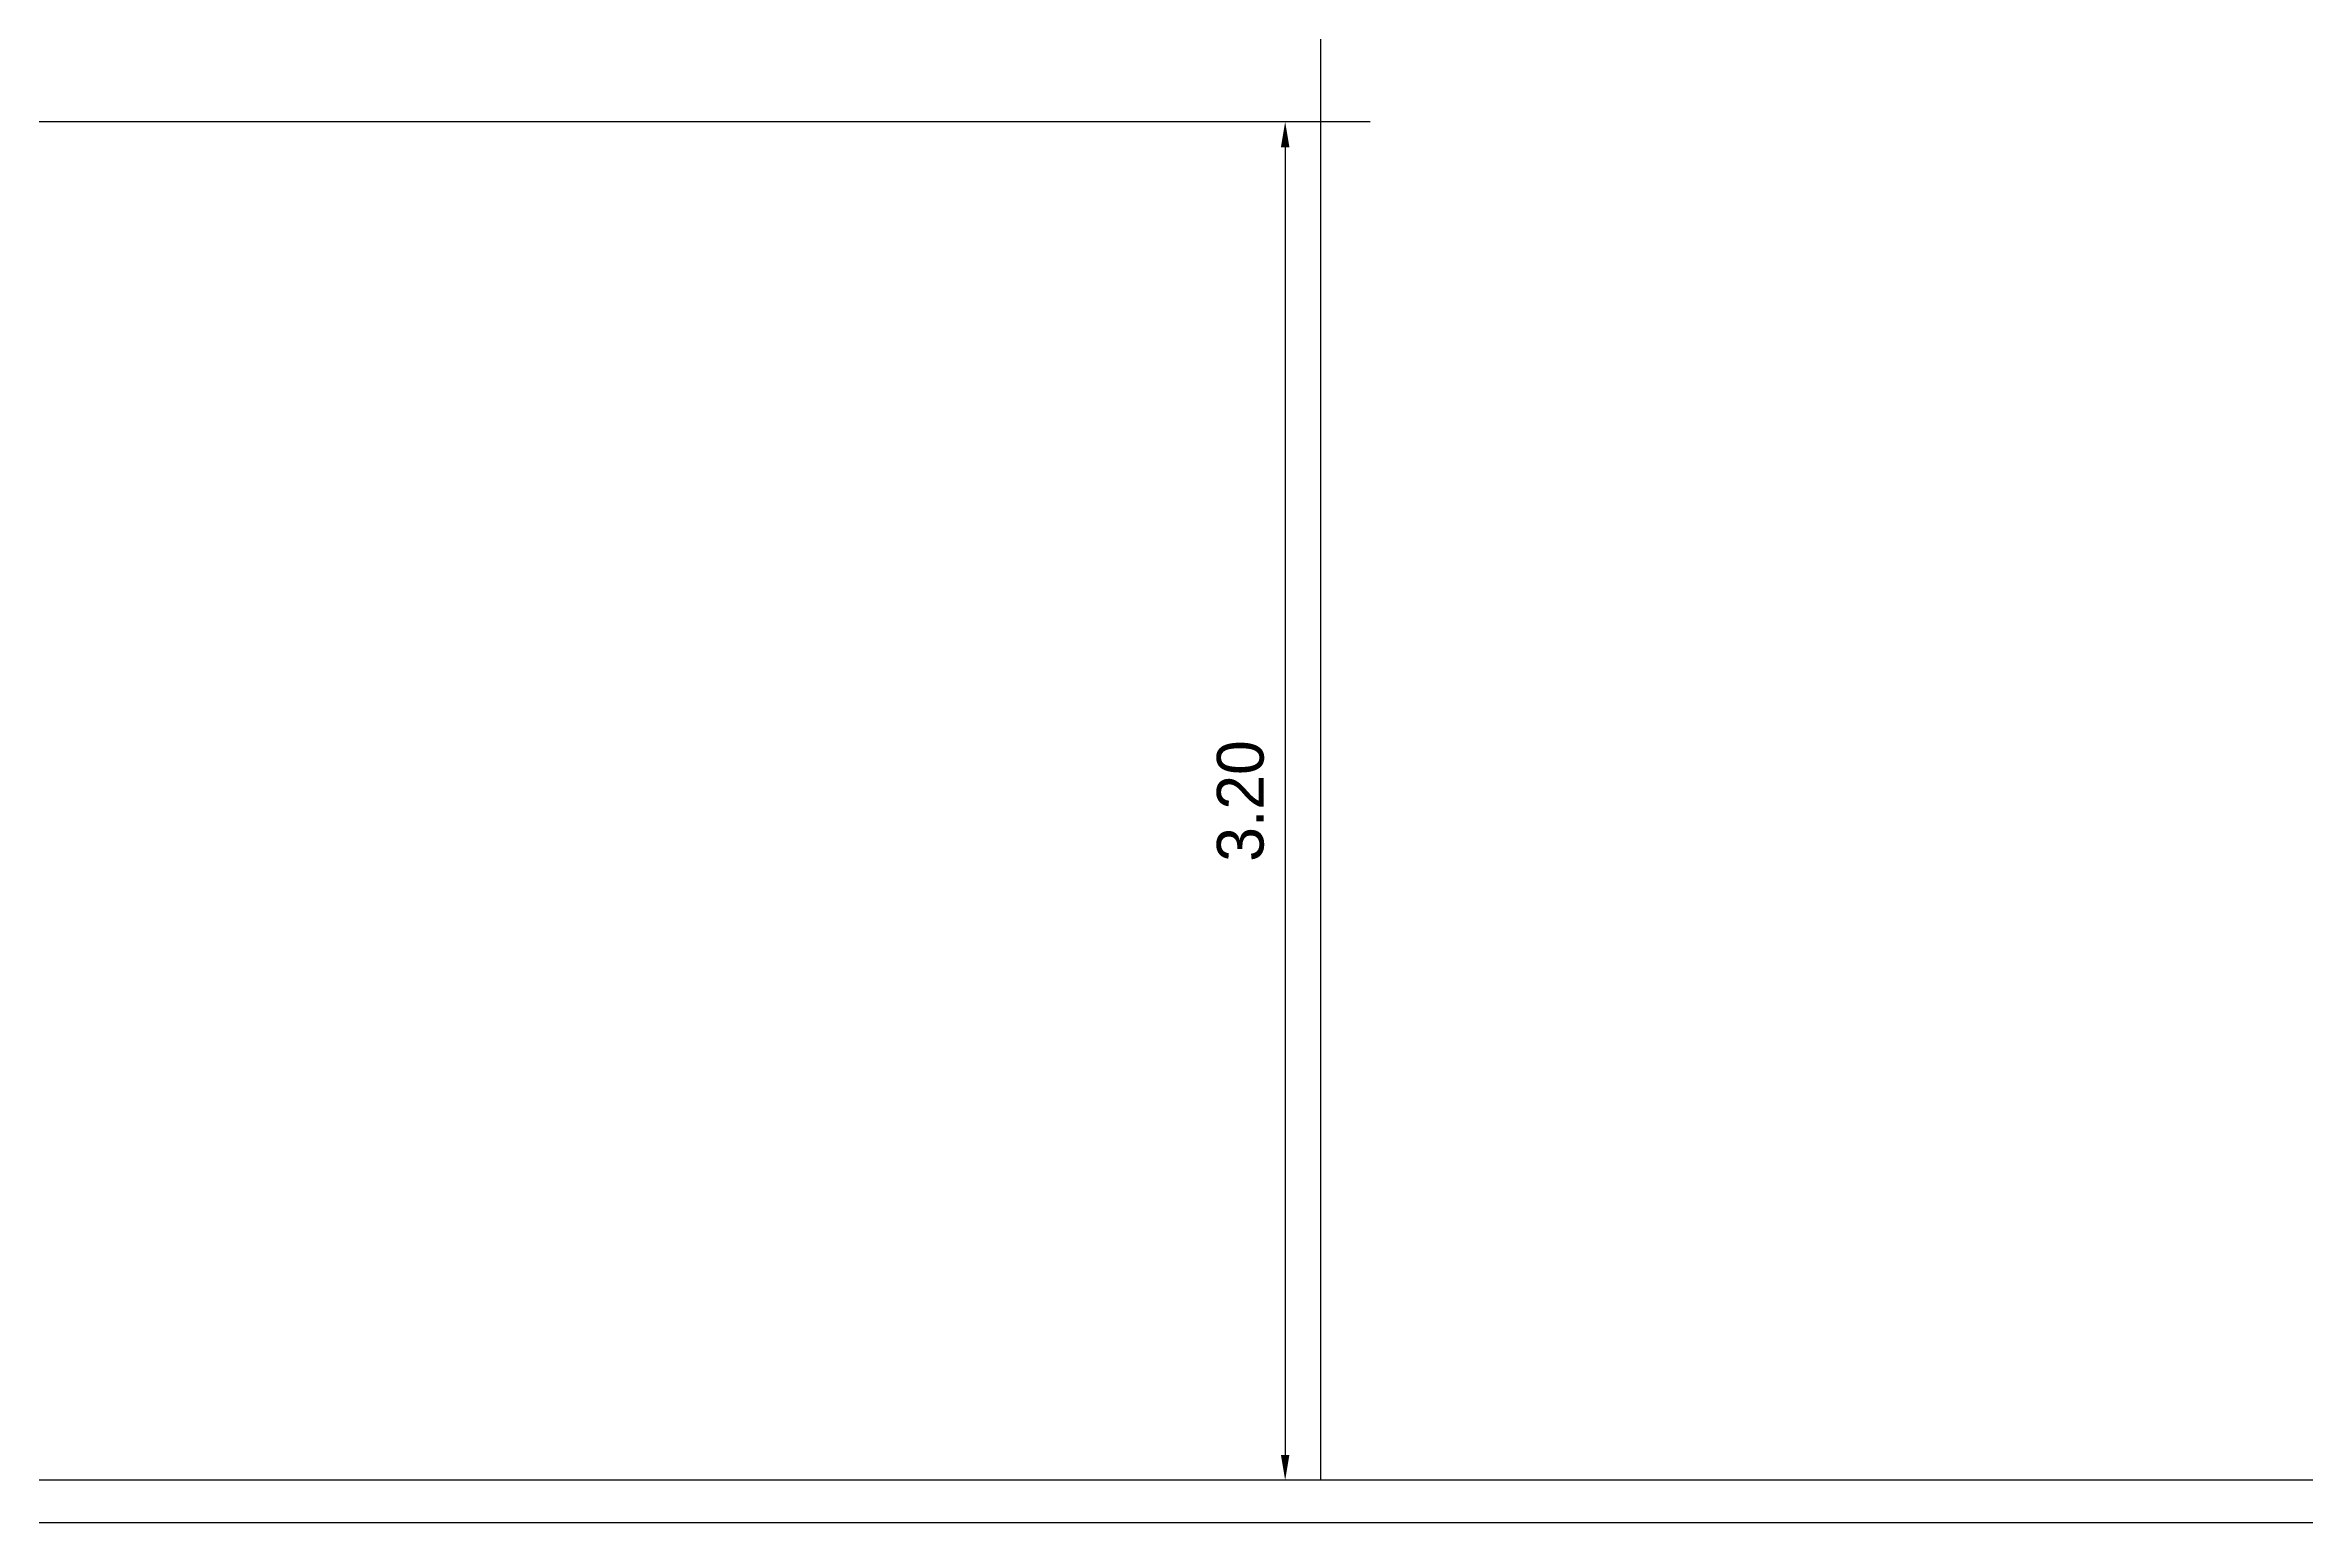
# Model space of a CAD drawing. Header units: millimetres. Extents: x 128 to 761, y 122 to 191.
# Drawn here: x 192.71 to 198.03, y 179.12 to 182.6 of the extents above; entities that cross this region are included whole.
import ezdxf

# ---------------------------------------------------------------- set-up
doc = ezdxf.new("R2010")
doc.units = ezdxf.units.MM
doc.layers.add('COTA', color=5, linetype='Continuous')
doc.styles.add('EXECUÇÃO', font='', dxfattribs={"height": 0.11})
doc.styles.get('EXECUÇÃO').set_extended_font_data('AvantGarde Md BT')
doc.dimstyles.new('COTAEXEC', dxfattribs={"dimscale": 0.05, "dimtxt": 0.11, "dimasz": 1.2, "dimexe": 1.25, "dimexo": 4, "dimgap": 1, "dimtad": 1, "dimrnd": 0.005, "dimzin": 4, "dimdsep": 46, "dimtxsty": 'EXECUÇÃO', "dimcen": 2.5, "dimdle": 0.15, "dimclrd": 2, "dimclre": 2, "dimclrt": 220, "dimadec": 0, "dimazin": 0, "dimtfac": 0.075, "dimtmove": 2, "dimatfit": 3, "dimfxl": 1, "dimtolj": 1, "dimtzin": 0, "dimarcsym": 0})

# ---------------------------------------------------------------- blocks, each defined once
blk = doc.blocks.new('*D580')
at = {"layer": 'COTA', "color": 2, "lineweight": -2}
for p, q in [((195.8289, 182.4217), (195.6914, 182.4217)), ((195.6289, 182.3617), (195.6289, 179.2817)), ((195.8289, 179.2217), (195.6914, 179.2217))]:
    blk.add_line(p, q, dxfattribs=at)
at = {"layer": 'COTA', "color": 2}
for points in [[(195.6189, 182.3617), (195.6389, 182.3617), (195.6289, 182.4217)], [(195.6189, 179.2817), (195.6389, 179.2817), (195.6289, 179.2217)]]:
    blk.add_solid(points, dxfattribs=at)
at = {"layer": 'DEFPOINTS', "color": 0}
for p in [(195.6289, 182.4217), (195.6289, 179.2217), (195.6289, 179.2217)]:
    blk.add_point(p, dxfattribs=at)
at = {"layer": 'COTA', "color": 220, "insert": (195.5239, 180.8217), "char_height": 0.11, "attachment_point": 5, "rotation": 90, "style": 'EXECUÇÃO'}
blk.add_mtext('\\A1;3.20', dxfattribs=at)

msp = doc.modelspace()

# ---------------------------------------------------------------- linework, layer by layer
at = {"color": 2}
for p, q in [((195.7117, 182.6217), (195.7117, 182.4217)), ((195.7117, 182.4217), (177.6811, 182.4217)), ((203.4842, 179.2217), (178.4811, 179.2217)), ((203.0842, 179.1217), (175.4915, 179.1217))]:
    msp.add_line(p, q, dxfattribs=at)
msp.add_line((195.7117, 182.4217), (195.7117, 179.2217))

# ---------------------------------------------------------------- dimensions: what is measured, and where the dimension line sits
at = {"layer": 'COTA'}
dim = msp.add_linear_dim(base=(195.6289, 179.2217), p1=(195.6289, 182.4217), p2=(195.6289, 179.2217), angle=90, dimstyle='COTAEXEC', dxfattribs=at)
dim.commit()
dim.dimension.update_dxf_attribs({"geometry": '*D580', "text_midpoint": (195.5239, 180.8217)})

doc.saveas('drawing.dxf')
